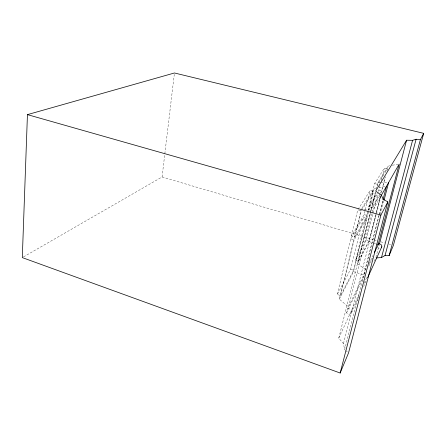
<?xml version="1.0" encoding="UTF-8"?>
<svg xmlns="http://www.w3.org/2000/svg" width="446" height="446" viewBox="0 0 446 446"><rect width="100%" height="100%" fill="white"/><g stroke="black" fill="none" stroke-linecap="round" stroke-linejoin="round"><path stroke-width="0.33" stroke-dasharray="2.23 1.67" d="M23.504 256.913L162.071 176.967L174.286 74.359M351.426 235.967L357.742 209.938L370.119 190.481L373.335 191.362L367.298 215.535L354.849 236.988L351.426 235.967L364.142 214.632L370.119 190.481M337.248 294.488L350.762 238.816L363.429 217.419L366.584 218.323L353.617 270.282L340.527 295.559L337.248 294.488L350.584 269.334L363.429 217.419M372.009 213.589L348.471 306.943L339.317 299.16L361.037 210.451M340.527 295.559L354.18 239.842L366.584 218.323M354.849 236.988L361.238 210.93L357.742 209.938M375.582 214.749L368.959 240.768L358.495 260.977L355.551 260.068L367.788 210.958M379.975 193.809L371.802 207.897L368.742 207.033L374.584 183.585L384.368 168.192L387.256 168.95L386.749 170.946M339.317 299.16L353.494 271.692L368.602 211.181M368.77 210.506L374.305 188.318L376.329 187.995M379.072 215.535L344.613 349.697L343.47 343.615L338.748 338.185L375.315 192.438M365.603 269.412L357.502 263.831L375.365 192.655M376.207 189.299L377.896 182.587L388.249 165.945L389.614 165.706M358.495 260.977L370.838 211.822M371.802 207.897L375.677 192.477M377.193 186.439L377.695 184.427L387.256 168.95M347.624 308.833A3.055 2.587 29.4 0 1 351.403 310.438A3.055 2.587 29.4 0 1 350.545 313.845A3.055 2.587 29.4 0 1 346.603 312.88L347.624 308.833L365.123 272.043M372.176 212.915L372.856 210.233L380.672 196.508M355.551 260.068L366.216 239.954L378.175 192.622M378.136 191.267L378.832 190.096L380.003 185.452M381.179 180.803L384.368 168.192M376.262 212.084L380.338 196.067M380.315 193.224L381.676 190.877L385.06 177.586M357.502 263.831L368.981 241.593L376.145 213.478M376.312 212.809L380.577 196.073M381.43 192.722L385.522 176.655M387.056 170.628L388.249 165.945M343.47 343.615L376.352 214.693M376.524 214.019L380.995 196.469M379.039 215.212L363.713 274.909L353.494 271.692M379.212 214.537L382.83 200.455M379.245 214.86L383.058 200.031M380.46 214.186L383.911 200.789M375.928 257.314L379.278 244.531M351.727 312.395L358.952 296.629M363.574 286.538L366.177 280.857M338.748 338.185L360.017 292.091M364.098 283.249L367.303 276.303M374.294 261.15L375.755 257.989M346.603 312.88L364.482 275.087M368.652 266.268L372.522 258.078M368.981 263.937L372.912 255.569M379.657 195.755L371.178 210.479L368.123 209.614L377.483 193.793M368.742 207.033L376.742 193.603M361.594 210.356L373.335 191.362M361.728 208.533L374.305 188.318M392.352 165.237L397.821 164.29M379.028 187.56L385.099 186.584M377.896 182.587L379.897 182.609M380.561 182.615L387.234 182.687M364.07 209.375L372.856 210.233M374.584 183.585L377.695 184.427M378.832 190.096L381.676 190.877M364.142 214.632L367.298 215.535M162.071 176.967L373.335 239.602M373.999 239.797L376.664 240.589M380.667 241.777L384.664 242.959M389.33 244.341L390.663 244.737M366.216 239.954L368.959 240.768M350.762 238.816L354.18 239.842M368.981 241.593L372.934 242.814M373.592 243.014L375.571 243.627M350.584 269.334L353.617 270.282M345.594 350.511L348.042 352.541M379.106 248.271A2.453 2.185 24.2 0 1 377.589 247.374"/><path stroke-width="0.67" d="M27.44 114.628L22.3 257.604L340.159 373.018L348.527 352.948L387.825 201.854L383.231 199.356L381.341 195.119L375.655 191.089L406.574 140.228L412.578 140.328L416.107 139.252L420.411 139.637L423.7 133.354L174.453 72.982L27.44 114.628L380.89 215.106L387.825 201.854M383.002 199.786L386.448 186.367L399.187 164.056L378.202 244.436L376.887 244.034M384.084 200.12L388.566 182.698M340.159 373.018L380.89 215.106M379.451 243.856L406.574 140.228M376.391 257.939L381.486 257.526L412.578 140.328M381.486 257.526L385.043 255.491L416.107 139.252M385.043 255.491L389.113 255.642L420.411 139.637M423.7 133.354L393.327 245.529L389.113 255.642M367.621 277.707L381.782 246.8M374.322 252.709L378.47 243.979A2.453 2.185 24.2 0 1 381.425 247.519M381.012 195.911L386.448 186.367"/></g></svg>
